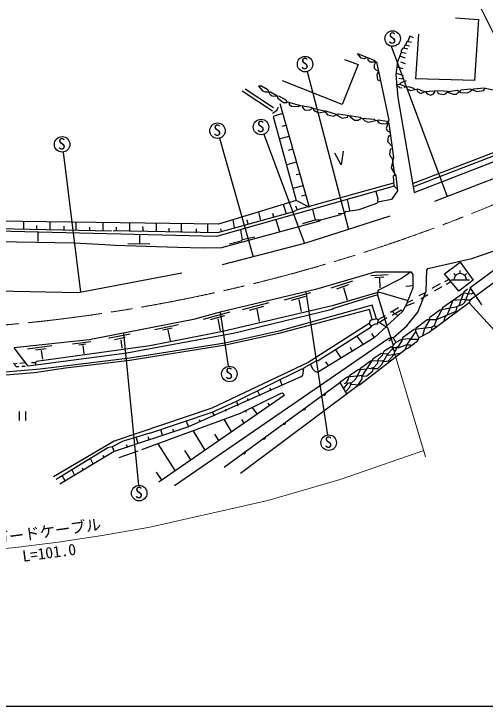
# Model space of a CAD drawing. Units: millimetres, scale not verified. Extents: x 40000 to 680000, y 20000 to 380000.
# Drawn here: x 383191 to 459300, y 205000 to 316780 of the extents above; entities that cross this region are included whole.
import ezdxf
from ezdxf.enums import TextEntityAlignment as Align

# ---------------------------------------------------------------- set-up
doc = ezdxf.new("R2010")
doc.units = ezdxf.units.MM
doc.header["$LTSCALE"] = 1000
doc.linetypes.add('CHAIN', pattern=[18.5, 12, -1.5, 3.5, -1.5])
for name, color, linetype, lineweight in [('M-BGD', 7, 'Continuous', 25), ('M-BMK', 2, 'CHAIN', 13), ('M-STR-HTXT', 7, 'Continuous', 13), ('M-TTL-BAND', 7, 'Continuous', 25)]:
    doc.layers.add(name, color=color, linetype=linetype, lineweight=lineweight)
doc.styles.add('ＭＳ ゴシック', font='')
doc.styles.get('ＭＳ ゴシック').set_extended_font_data('MS Gothic')

msp = doc.modelspace()

# ---------------------------------------------------------------- linework, layer by layer
at = {"layer": 'M-BGD'}
for p, q in [((458658, 317572), (470435, 293947)), ((454517, 316117), (458242, 315863)), ((458242, 315863), (457565, 306042)), ((447151, 313154), (446812, 312392)), ((447744, 312900), (447151, 313154)), ((448082, 306296), (448590, 313493)), ((446474, 311799), (446728, 312392)), ((446728, 312392), (447405, 312223)), ((444111, 311563), (453184, 287278)), ((445796, 310868), (446135, 311291)), ((445796, 310529), (445796, 310868)), ((446135, 311291), (446812, 311122)), ((446220, 311291), (446389, 311799)), ((446389, 311799), (447066, 311630)), ((439277, 309598), (438684, 310360)), ((438684, 310360), (441478, 309259)), ((440124, 309683), (439785, 309513)), ((445712, 310529), (445119, 309005)), ((445458, 310021), (446389, 309683)), ((446558, 310360), (445712, 310529)), ((438769, 308582), (436229, 302147)), ((436568, 309429), (438769, 308582)), ((439785, 309513), (439277, 309598)), ((440378, 309598), (440378, 309344)), ((440378, 309344), (440716, 309005)), ((440716, 309005), (441732, 309005)), ((441563, 308836), (441394, 308497)), ((441478, 309259), (441563, 308836)), ((441732, 309005), (443764, 299607)), ((445119, 309005), (444865, 306973)), ((445627, 309005), (446389, 308751)), ((430536, 307452), (437211, 281969)), ((441394, 308497), (441394, 307989)), ((441394, 307989), (441648, 307735)), ((441648, 307735), (441902, 307651)), ((442071, 307481), (441817, 306973)), ((441902, 307651), (442071, 307481)), ((446050, 307905), (445119, 308159)), ((441817, 306973), (441902, 306127)), ((444865, 306973), (445204, 303248)), ((444950, 307227), (446050, 306889)), ((445373, 306381), (445966, 306296)), ((457565, 306042), (448082, 306296)), ((436229, 302147), (426577, 305957)), ((441902, 306127), (442410, 305957)), ((444950, 305365), (445542, 305449)), ((445542, 304857), (444950, 305365)), ((446050, 305788), (445542, 305534)), ((445542, 305534), (445542, 305449)), ((445542, 305449), (446643, 304941)), ((446220, 305788), (446050, 305788)), ((446558, 305957), (446220, 305788)), ((420058, 304349), (424968, 301131)), ((420566, 304687), (425138, 301639)), ((423190, 305111), (422682, 305111)), ((422682, 305111), (423360, 304349)), ((424206, 304518), (423190, 305111)), ((423360, 304349), (423783, 304179)), ((423783, 304179), (424630, 304179)), ((424630, 303671), (424206, 304518)), ((424630, 304179), (425646, 303587)), ((445881, 304772), (445542, 304857)), ((446389, 305111), (446220, 304857)), ((446643, 304941), (446897, 305026)), ((447320, 304349), (446728, 304603)), ((446897, 305026), (447744, 304772)), ((448421, 304603), (447320, 304349)), ((447744, 304772), (447998, 304518)), ((448252, 304518), (448421, 304179)), ((449522, 304179), (448421, 304603)), ((448421, 304179), (448929, 303925)), ((448929, 303925), (449522, 304179)), ((451808, 304349), (449522, 304179)), ((449691, 304179), (449945, 303841)), ((450961, 303841), (451215, 304264)), ((451554, 304264), (451723, 303925)), ((453332, 304264), (451808, 304349)), ((452993, 303925), (453078, 304095)), ((453078, 304095), (453332, 304264)), ((453332, 304264), (454856, 304433)), ((453501, 304010), (453332, 304264)), ((455364, 304433), (454602, 303756)), ((454856, 304433), (455364, 304095)), ((456888, 304603), (455364, 304433)), ((455364, 304095), (456464, 304010)), ((456464, 304010), (457057, 304349)), ((457988, 304179), (456888, 304603)), ((457057, 304349), (457142, 304518)), ((457142, 304518), (457480, 304687)), ((457480, 304687), (459089, 304857)), ((459004, 304349), (457988, 304179)), ((459258, 304772), (459004, 304349)), ((459089, 304857), (460613, 304518)), ((424884, 303502), (424630, 303671)), ((426069, 303417), (424884, 303502)), ((425646, 303587), (425815, 303163)), ((425815, 303163), (426746, 302486)), ((427170, 302825), (426069, 303417)), ((445204, 303248), (447828, 287923)), ((485336, 303333), (447744, 288855)), ((449945, 303841), (450538, 303671)), ((450538, 303671), (450961, 303841)), ((451723, 303925), (452570, 303756)), ((452570, 303756), (452993, 303925)), ((454178, 303756), (453501, 304010)), ((454602, 303756), (454178, 303756)), ((426154, 302317), (430895, 285553)), ((426746, 302486), (427254, 302486)), ((427339, 302571), (427170, 302825)), ((427254, 302486), (427339, 302571)), ((427339, 302571), (429456, 301978)), ((427678, 302486), (427678, 302147)), ((427678, 302147), (428016, 301893)), ((428016, 301893), (429117, 301809)), ((429117, 301809), (429456, 301978)), ((429456, 301978), (431149, 301724)), ((429794, 301978), (429794, 301639)), ((447828, 287923), (486267, 302825)), ((425561, 301047), (424968, 300708)), ((426577, 300708), (425053, 300200)), ((425900, 301639), (425561, 301047)), ((429794, 301639), (430133, 301301)), ((430133, 301301), (430895, 301216)), ((430895, 301216), (431488, 301555)), ((431149, 301724), (431572, 301470)), ((431488, 301555), (433350, 301131)), ((431572, 301470), (431572, 301301)), ((431572, 301301), (431826, 301047)), ((431826, 301047), (432419, 300793)), ((432419, 300793), (433266, 300962)), ((433266, 300962), (433520, 301131)), ((433350, 301131), (433350, 301047)), ((433350, 301047), (433858, 300454)), ((433520, 301131), (435382, 300539)), ((425053, 300200), (428778, 286653)), ((433858, 300454), (434790, 300285)), ((434790, 300285), (435636, 300623)), ((435382, 300539), (435467, 300369)), ((435467, 300369), (436229, 299946)), ((435636, 300623), (439108, 300115)), ((436229, 299946), (437076, 300115)), ((437076, 300115), (437160, 300285)), ((437414, 300285), (438176, 299607)), ((438176, 299607), (438769, 299607)), ((438769, 299607), (439277, 299946)), ((439108, 300115), (439277, 299946)), ((439277, 299946), (441394, 299777)), ((439446, 299946), (439870, 299523)), ((440462, 299269), (442071, 299692)), ((441394, 299777), (441563, 299607)), ((441902, 299607), (441902, 299438)), ((442071, 299692), (443426, 299438)), ((443764, 299607), (443341, 298253)), ((427085, 298761), (426492, 298591)), ((439870, 299523), (440462, 299269)), ((441902, 299438), (442156, 299184)), ((442156, 299184), (442664, 299015)), ((442664, 299015), (443341, 299099)), ((443341, 299099), (443595, 299269)), ((443426, 299438), (443764, 299099)), ((443764, 299099), (444526, 293596)), ((483981, 299184), (451130, 286484)), ((443341, 298253), (443510, 297914)), ((443510, 297914), (443934, 297660)), ((416421, 296706), (421850, 277548)), ((423545, 297331), (430133, 279711)), ((427593, 296983), (425984, 296559)), ((443595, 296136), (443680, 296898)), ((443680, 296898), (443849, 297152)), ((443849, 297152), (444018, 297152)), ((444272, 295374), (443595, 296136)), ((465016, 296051), (447659, 289363)), ((391140, 294463), (393980, 271837)), ((428186, 294951), (427508, 294697)), ((436060, 292411), (435044, 294273)), ((436398, 294612), (436060, 292411)), ((443934, 294019), (444018, 294951)), ((444103, 293596), (443934, 294019)), ((444018, 294951), (444272, 295035)), ((444526, 293596), (444103, 291903)), ((444357, 293427), (444103, 293596)), ((444696, 290802), (444357, 293427)), ((428778, 292834), (427254, 292411)), ((444103, 291903), (444865, 290633)), ((429371, 290887), (428778, 290802)), ((444526, 290633), (444696, 290802)), ((444611, 288939), (444526, 290633)), ((444865, 290633), (445119, 288177)), ((444611, 288939), (415909, 280811)), ((429879, 289024), (428270, 288601)), ((444526, 289447), (428948, 285129)), ((445119, 288431), (444611, 288939)), ((430302, 287500), (429625, 287331)), ((441648, 288093), (441986, 286907)), ((445119, 288177), (444188, 286823)), ((428778, 286653), (416248, 282843)), ((430895, 285553), (428778, 286653)), ((436991, 286823), (437414, 285045)), ((438938, 285214), (441817, 286230)), ((441817, 286230), (441986, 286399)), ((441986, 286907), (441902, 286653)), ((441902, 286653), (441986, 286399)), ((444188, 286823), (441986, 286399)), ((426662, 286061), (427170, 284537)), ((428948, 285129), (428355, 284791)), ((428694, 285807), (428948, 285129)), ((431403, 285214), (431826, 283521)), ((436822, 284875), (438938, 285214)), ((428355, 284791), (416078, 281404)), ((422682, 284791), (423021, 283351)), ((424968, 284621), (425138, 284029)), ((443934, 284113), (430133, 279711)), ((432758, 283521), (435975, 284367)), ((435552, 284537), (436652, 284621)), ((435975, 284367), (436144, 284537)), ((436652, 284621), (436822, 284875)), ((416248, 282843), (369935, 283436)), ((384752, 283267), (384752, 281997)), ((388985, 283267), (388985, 281912)), ((393218, 283097), (393218, 281827)), ((397536, 283097), (397536, 281743)), ((401854, 283013), (401854, 281658)), ((406172, 283013), (406172, 281573)), ((410236, 282928), (410236, 281489)), ((414470, 282843), (414470, 281404)), ((416756, 279033), (432588, 283351)), ((418534, 283521), (418788, 282251)), ((420820, 283521), (420989, 282843)), ((425476, 283521), (426069, 281658)), ((429879, 282928), (431826, 283521)), ((431826, 283521), (432758, 283521)), ((432588, 283351), (432758, 283521)), ((415909, 280811), (369342, 281997)), ((370443, 282335), (398976, 281743)), ((386868, 282589), (386868, 281997)), ((391271, 282505), (391271, 281912)), ((395420, 282335), (395420, 281827)), ((416078, 281404), (399230, 281743)), ((399738, 282335), (399738, 281743)), ((403971, 282420), (404056, 281658)), ((408204, 282166), (408204, 281573)), ((412607, 282081), (412607, 281404)), ((416586, 282081), (416671, 281658)), ((419804, 281912), (420058, 280303)), ((456904, 272596), (470434, 282674)), ((387038, 281489), (387038, 280049)), ((403463, 281150), (403463, 279711)), ((422090, 280727), (420058, 280303)), ((471450, 281319), (456888, 270567)), ((457142, 277255), (467810, 280981)), ((369258, 280219), (392880, 279795)), ((392880, 279795), (397864, 279543)), ((397864, 279543), (399484, 279457)), ((399484, 279457), (409644, 279118)), ((401600, 279711), (405156, 279626)), ((430133, 279711), (416840, 276239)), ((417941, 279626), (419888, 280134)), ((419888, 280134), (420058, 280303)), ((409644, 279118), (413748, 279015)), ((413748, 279015), (416756, 279033)), ((450030, 275647), (457142, 277255)), ((452739, 274800), (455279, 276663)), ((455279, 276663), (457391, 273759)), ((441478, 275054), (431911, 272260)), ((447405, 275054), (441478, 275054)), ((447236, 275054), (445796, 274038)), ((447659, 274715), (447405, 275054)), ((449776, 272006), (449860, 275393)), ((449860, 275393), (450030, 275647)), ((455274, 274844), (455274, 275344)), ((410321, 274885), (393557, 271752)), ((440818, 274552), (443650, 274669)), ((441508, 274236), (442948, 274341)), ((445796, 274038), (441986, 272091)), ((442246, 274095), (442304, 272515)), ((447659, 272599), (447659, 274715)), ((455025, 272006), (452739, 274800)), ((453476, 273899), (452739, 273530)), ((454567, 274551), (454274, 274844)), ((456274, 274844), (455981, 274551)), ((434440, 272527), (437951, 273686)), ((435330, 272375), (437272, 273077)), ((447659, 272853), (446474, 272768)), ((452062, 273191), (450707, 272429)), ((453078, 273107), (453766, 273545)), ((453774, 273844), (456774, 273844)), ((457391, 273759), (455025, 272006)), ((393557, 271752), (364516, 272345)), ((431911, 272260), (416502, 268619)), ((426894, 270629), (431177, 271764)), ((430328, 271886), (433841, 248768)), ((442156, 271837), (434620, 269635)), ((436441, 272574), (436991, 270550)), ((441986, 272091), (441902, 271413)), ((446728, 270482), (442156, 271837)), ((446897, 270651), (447659, 272599)), ((448421, 268619), (449776, 272006)), ((449606, 271752), (448590, 271244)), ((452316, 272683), (451046, 272006)), ((455787, 271667), (452400, 269297)), ((455872, 271837), (455025, 269635)), ((457057, 271498), (455787, 271667)), ((456464, 272345), (455872, 271837)), ((456041, 270228), (456972, 272599)), ((458750, 269805), (456904, 272596)), ((457480, 271752), (457057, 271498)), ((428029, 270535), (430323, 271202)), ((429200, 270675), (429574, 268709)), ((441902, 271413), (434790, 269212)), ((441902, 271413), (443426, 266333)), ((446728, 270482), (446897, 270651)), ((447574, 270567), (446728, 270143)), ((450030, 271413), (448929, 270736)), ((456041, 270651), (454094, 270482)), ((456126, 270567), (456041, 270651)), ((456888, 270567), (456126, 270567)), ((456888, 270567), (456718, 270143)), ((434620, 269635), (416925, 265487)), ((420127, 269030), (424410, 270165)), ((421262, 268936), (423556, 269603)), ((441055, 269720), (425984, 265571)), ((441732, 267519), (441055, 269720)), ((446728, 270143), (445966, 268704)), ((447828, 270143), (446389, 269551)), ((446728, 270482), (446728, 270143)), ((456718, 270143), (450284, 265317)), ((454771, 269466), (451977, 268958)), ((454094, 270482), (453162, 268196)), ((454602, 268789), (454771, 269551)), ((454771, 269551), (455702, 269889)), ((455702, 269889), (456041, 270228)), ((456718, 270143), (468910, 256766)), ((416502, 268619), (412184, 267434)), ((413839, 267507), (418122, 268642)), ((416502, 268619), (417809, 259876)), ((434620, 269043), (418872, 265233)), ((422432, 269077), (422807, 267111)), ((440632, 269043), (425984, 265148)), ((434790, 269212), (434620, 269043)), ((441055, 267434), (440632, 269043)), ((445966, 268704), (443426, 266418)), ((445288, 269297), (444018, 268535)), ((444272, 268111), (444611, 268365)), ((444357, 268704), (444611, 268365)), ((444611, 268365), (444780, 268365)), ((445712, 268958), (444780, 268365)), ((444780, 268365), (445119, 268111)), ((445966, 268704), (445712, 268958)), ((446643, 266418), (448421, 268619)), ((451977, 268958), (450368, 267773)), ((451469, 267434), (454602, 268789)), ((452400, 269297), (451723, 267857)), ((412184, 267434), (395335, 264132)), ((414974, 267413), (417267, 268080)), ((416144, 267554), (416518, 265588)), ((440716, 267265), (440547, 266757)), ((441732, 267519), (440716, 267265)), ((441986, 267349), (441732, 267519)), ((441986, 267349), (441902, 266672)), ((443172, 268027), (441986, 267349)), ((443426, 267688), (442240, 266926)), ((445119, 268111), (445119, 268027)), ((448167, 266079), (449945, 267434)), ((450284, 267265), (449522, 265995)), ((449945, 267434), (451469, 267434)), ((450368, 267773), (450199, 267434)), ((450199, 267434), (450284, 267265)), ((451554, 267773), (451046, 266418)), ((451723, 267857), (451554, 267773)), ((452739, 267688), (452654, 267180)), ((453162, 268196), (452739, 267688)), ((405954, 265839), (409757, 266635)), ((407253, 265781), (408774, 266109)), ((440547, 266757), (430726, 260491)), ((440716, 266079), (432334, 260745)), ((440632, 266757), (440547, 266757)), ((440886, 266333), (440632, 266757)), ((440886, 266333), (440716, 266079)), ((441563, 266672), (440886, 266333)), ((443426, 266333), (441394, 264471)), ((441902, 266672), (441563, 266672)), ((442240, 266926), (441986, 266926)), ((442240, 266926), (443510, 266164)), ((443510, 266164), (444442, 263285)), ((444442, 264471), (446643, 266418)), ((450622, 266164), (447828, 265825)), ((448082, 265571), (448167, 266079)), ((451046, 266418), (450622, 266164)), ((450622, 266164), (450622, 265741)), ((451046, 266418), (451384, 266333)), ((398645, 264450), (401956, 265093)), ((400879, 265218), (403309, 240640)), ((418872, 265233), (401431, 262015)), ((416925, 265487), (405156, 263201)), ((408037, 265769), (408412, 263979)), ((425984, 265571), (417264, 263624)), ((425984, 265148), (417348, 263285)), ((440970, 265148), (441394, 264471)), ((447828, 265825), (445966, 264471)), ((448082, 265571), (446643, 263370)), ((448590, 264471), (448082, 265571)), ((450284, 265317), (448590, 264471)), ((449522, 265995), (449183, 264809)), ((395335, 264132), (383239, 262847)), ((392688, 263502), (395602, 263853)), ((398504, 264426), (398645, 264450)), ((399464, 264216), (401161, 264555)), ((400459, 264169), (400646, 262788)), ((443764, 264386), (409136, 240595)), ((441394, 264471), (432250, 258883)), ((438600, 264725), (439531, 263455)), ((444018, 264386), (443764, 264386)), ((443764, 263963), (444018, 264217)), ((444103, 264471), (444018, 264386)), ((444018, 264217), (444018, 264386)), ((444442, 264471), (444103, 264471)), ((444442, 264471), (444865, 263709)), ((445796, 264217), (444865, 263709)), ((445966, 264217), (445204, 262947)), ((447066, 264301), (445796, 264217)), ((445966, 264471), (445966, 264217)), ((447151, 264217), (447066, 264301)), ((448506, 264217), (447151, 264217)), ((448506, 264217), (448167, 263793)), ((448590, 264471), (448506, 264217)), ((385514, 259899), (383239, 262847)), ((385421, 262718), (389341, 263221)), ((386662, 262519), (388394, 262753)), ((405156, 263201), (386868, 260661)), ((393706, 263338), (394818, 263478)), ((394338, 263244), (394514, 261887)), ((417264, 263624), (401939, 261169)), ((417348, 263285), (401939, 260830)), ((437499, 262947), (437838, 262269)), ((444103, 263031), (442918, 262269)), ((444357, 262693), (443510, 261846)), ((444357, 262862), (444103, 263031)), ((444865, 263709), (444357, 263116)), ((444357, 263116), (444357, 262693)), ((445373, 262862), (444357, 262862)), ((444696, 262269), (444357, 262862)), ((445034, 262947), (444780, 262269)), ((445204, 262947), (445034, 262947)), ((446474, 263285), (445373, 262862)), ((446643, 263370), (446389, 262523)), ((446982, 262862), (446389, 262608)), ((447320, 263285), (446474, 263285)), ((448167, 263793), (446982, 262862)), ((401431, 262015), (385514, 259899)), ((387610, 262425), (387832, 261033)), ((435128, 262523), (435975, 261253)), ((446389, 262523), (439023, 256851)), ((442494, 261931), (441140, 260999)), ((442748, 261677), (441986, 260915)), ((443510, 261846), (442494, 261931)), ((443510, 261846), (442494, 260068)), ((442918, 262269), (442748, 261846)), ((442748, 261846), (442748, 261677)), ((443764, 261592), (443510, 261846)), ((443680, 260745), (444611, 261761)), ((445542, 261931), (443764, 261592)), ((444611, 261761), (444696, 262269)), ((444780, 261677), (444611, 261761)), ((444780, 262269), (444696, 262269)), ((386022, 260491), (386699, 260491)), ((386868, 260661), (386699, 260491)), ((386699, 260491), (386699, 260068)), ((401939, 261169), (387461, 259391)), ((401939, 260830), (391525, 259560)), ((430726, 260491), (415147, 253125)), ((432080, 260745), (429964, 259560)), ((432334, 260745), (432080, 260745)), ((433520, 260576), (433943, 259983)), ((439192, 259560), (440801, 260745)), ((441140, 260999), (439362, 258290)), ((440801, 260745), (441902, 260830)), ((441986, 260915), (441902, 260322)), ((441902, 260830), (441986, 260745)), ((441986, 260745), (442748, 260830)), ((442748, 260830), (442918, 260661)), ((442918, 260661), (443680, 260745)), ((387461, 259391), (370274, 258036)), ((383312, 260237), (383143, 260322)), ((383736, 260322), (383312, 260237)), ((383312, 260237), (383397, 259983)), ((383397, 259983), (383566, 259814)), ((383566, 259814), (383990, 259814)), ((385090, 260407), (384159, 260322)), ((384498, 259899), (385006, 259899)), ((391525, 259560), (386530, 258798)), ((419126, 254226), (429710, 259475)), ((429710, 259475), (429964, 259475)), ((429964, 259560), (429794, 258459)), ((431488, 259391), (431149, 260153)), ((431826, 259052), (431488, 259391)), ((438684, 259306), (439023, 259391)), ((439023, 259391), (439192, 259306)), ((440124, 259391), (439108, 259306)), ((439192, 259306), (439192, 259560)), ((440716, 259475), (440293, 259560)), ((441140, 259645), (440716, 259475)), ((441224, 259560), (441055, 258967)), ((441394, 259475), (441140, 259645)), ((441902, 260322), (441224, 259560)), ((441902, 259475), (441394, 259475)), ((442494, 260068), (441902, 259475)), ((386530, 258798), (376962, 258036)), ((429794, 258459), (429625, 258205)), ((432250, 258883), (431826, 259052)), ((438515, 258290), (436991, 258121)), ((437245, 258036), (437414, 258375)), ((437414, 258375), (438684, 259306)), ((439108, 259306), (438430, 257867)), ((438600, 258205), (438515, 258290)), ((439277, 258375), (438600, 258205)), ((439362, 258290), (439277, 258375)), ((439362, 258290), (439362, 257867)), ((439616, 258205), (439362, 258290)), ((440208, 258290), (439616, 258205)), ((441055, 258967), (440208, 258290)), ((429625, 258205), (411422, 250077)), ((417158, 243605), (435851, 257252)), ((426154, 257782), (426492, 256851)), ((436991, 258121), (435851, 257252)), ((435851, 257252), (436906, 255411)), ((437076, 257105), (436398, 256258)), ((436568, 257105), (436906, 257274)), ((436906, 257274), (437245, 257782)), ((436906, 257274), (437076, 257105)), ((437499, 257189), (437076, 257105)), ((437245, 257782), (437245, 258036)), ((437584, 257105), (437414, 256427)), ((437668, 256935), (437499, 257189)), ((438430, 257867), (437584, 257105)), ((439362, 257867), (438600, 256597)), ((438600, 256597), (419804, 242542)), ((424460, 256343), (424714, 256004)), ((437414, 256427), (436737, 255750)), ((439023, 256851), (437668, 256935)), ((426831, 255157), (406596, 241187)), ((419804, 252279), (426492, 255581)), ((422513, 255919), (422936, 255157)), ((426492, 255581), (426662, 255496)), ((426662, 255496), (426831, 255157)), ((415232, 252448), (419126, 254226)), ((419126, 254226), (419380, 253464)), ((420904, 254649), (420989, 254311)), ((424206, 253972), (424460, 253464)), ((415147, 253125), (399399, 247791)), ((417348, 252956), (417433, 252617)), ((420650, 252702), (420650, 252448)), ((421666, 253210), (422428, 252194)), ((384075, 252548), (384075, 251148)), ((385125, 251148), (385125, 252548)), ((403886, 246437), (419804, 252279)), ((405156, 249061), (415232, 252448)), ((415232, 252448), (415570, 251855)), ((410998, 251009), (411422, 250077)), ((413115, 251263), (413284, 250924)), ((417094, 251347), (418364, 249231)), ((419973, 251263), (420312, 250670)), ((411422, 250077), (399399, 246098)), ((406850, 249654), (407188, 248638)), ((408882, 249739), (408966, 249231)), ((412099, 249485), (414046, 246352)), ((405156, 249061), (400838, 247791)), ((402955, 248384), (403209, 247368)), ((404818, 248553), (405034, 247963)), ((415570, 248892), (416248, 247876)), ((399399, 247791), (389578, 242034)), ((400838, 247791), (399060, 246860)), ((401346, 247199), (401600, 246775)), ((409220, 243050), (406511, 247368)), ((398383, 246691), (390001, 241611)), ((399399, 246098), (390594, 240849)), ((399060, 246860), (398383, 246691)), ((399060, 246860), (399399, 246098)), ((403209, 246183), (400161, 245082)), ((410744, 246267), (411760, 244743)), ((395589, 244913), (396012, 244066)), ((397536, 245505), (397706, 245167)), ((392541, 243135), (392964, 242288)), ((394234, 243473), (394404, 243135)), ((406172, 242796), (407104, 241441)), ((391017, 242203), (391440, 241441))]:
    msp.add_line(p, q, dxfattribs=at)
for centre in [(444358, 312788), (430221, 308662), (423109, 298502), (416082, 297909), (390988, 295703), (417997, 258640), (434031, 247533), (403436, 239397)]:
    msp.add_circle(centre, 1250, dxfattribs=at)
for centre, radius, start, end in [((455274, 273845), 1000, 177.24592, 180.07157), ((455274, 273845), 1000, 175.24321, 177.24592), ((455274, 273845), 1000, 165.51363, 175.24321), ((455274, 273844), 1000, 164.61629, 165.4397), ((455274, 273844), 1000, 162.75444, 164.61629), ((455274, 273844), 1000, 161.29673, 162.75444), ((455274, 273844), 1000, 160.03013, 161.29673), ((455274, 273844), 1000, 155.65779, 160.03013), ((455274, 273844), 1000, 153.65507, 155.65779), ((455274, 273844), 1000, 143.92549, 153.65507), ((455274, 273844), 1000, 142.28273, 143.92549), ((455274, 273844), 1000, 140.18694, 142.28273), ((455274, 273844), 1000, 138.98525, 140.18694), ((455274, 273844), 1000, 136.91742, 138.98525), ((455274, 273844), 1000, 132.30066, 136.91742), ((455274, 273844), 1000, 130.253, 132.30066), ((455274, 273844), 1000, 123.34608, 130.253), ((455274, 273844), 1000, 56.65392, 123.34608), ((455274, 273844), 1000, 49.747, 56.65392), ((455274, 273844), 1000, 47.69934, 49.747), ((455274, 273844), 1000, 43.08258, 47.69934), ((455274, 273844), 1000, 41.01475, 43.08258), ((455274, 273844), 1000, 39.81306, 41.01475), ((455274, 273844), 1000, 37.71727, 39.81306), ((455274, 273844), 1000, 36.07451, 37.71727), ((455274, 273844), 1000, 26.34493, 36.07451), ((455274, 273844), 1000, 24.34221, 26.34493), ((455274, 273844), 1000, 19.96987, 24.34221), ((456215, 274183), 2.7, 289.81594, 109.81594), ((455274, 273844), 1000, 18.70327, 19.66201), ((455274, 273844), 1000, 17.24556, 18.70327), ((455274, 273844), 1000, 15.38371, 17.24556), ((455274, 273844), 1000, 14.5603, 15.38371), ((455274, 273844), 1000, 12.39763, 14.5603), ((455274, 273844), 1000, 10.49389, 12.39763), ((455274, 273844), 1000, 8.35361, 10.49389), ((455274, 273844), 1000, 7.40123, 8.35361), ((456266, 273971), 1.7, 277.30418, 97.30418), ((455274, 273844), 1000, 5.02031, 7.20713), ((455274, 273844), 1000, 3.51192, 5.02031), ((455274, 273844), 1000, 1.44871, 3.51192), ((455274, 273844), 1000, 0, 1.44871), ((456274, 273844), 0.2, 269.98609, 89.98609), ((433278, 255443), 256, 228.81325, 23.45248), ((430048, 253085), 256, 228.81325, 23.45248), ((426817, 250726), 256, 228.81325, 23.45248), ((423587, 248367), 256, 228.81325, 23.45248), ((420356, 246009), 256, 228.81325, 23.45248)]:
    msp.add_arc(centre, radius, start, end, dxfattribs=at)
at = {"layer": 'M-BMK'}
msp.add_arc((358361, 531580), 266059, 271.86881, 293.37244, dxfattribs=at)
at = {"layer": 'M-STR-HTXT'}
for p, q in [((449691, 245251), (444780, 261677)), ((449389, 246262), (435890, 241611)), ((435890, 241611), (424206, 238224)), ((424206, 238224), (405156, 233906)), ((405156, 233906), (397452, 232551)), ((397452, 232551), (390340, 231451)), ((390340, 231451), (383482, 230604)), ((383482, 230604), (369850, 229419))]:
    msp.add_line(p, q, dxfattribs=at)
at = {"layer": 'M-TTL-BAND'}
msp.add_line((40000, 205000), (579000, 205000), dxfattribs=at)

# ---------------------------------------------------------------- texts
at = {"layer": 'M-BGD', "style": 'ＭＳ ゴシック'}
for p in [(443679, 311415), (429543, 307288), (415403, 296536), (422431, 297128), (390309, 294330), (417318, 257267), (433353, 246159), (402757, 238023)]:
    msp.add_text('S', height=1833, dxfattribs=at).set_placement(p, align=Align.BOTTOM_LEFT)
at = {"layer": 'M-STR-HTXT', "style": 'ＭＳ ゴシック'}
for s, rotation, p in [('ガードケーブル', 7.886, (380134, 230558)), ('L=101.0', 7.564, (384758, 227762))]:
    msp.add_text(s, height=1833, rotation=rotation, dxfattribs=at).set_placement(p, align=Align.BOTTOM_LEFT)

doc.saveas('drawing.dxf')
